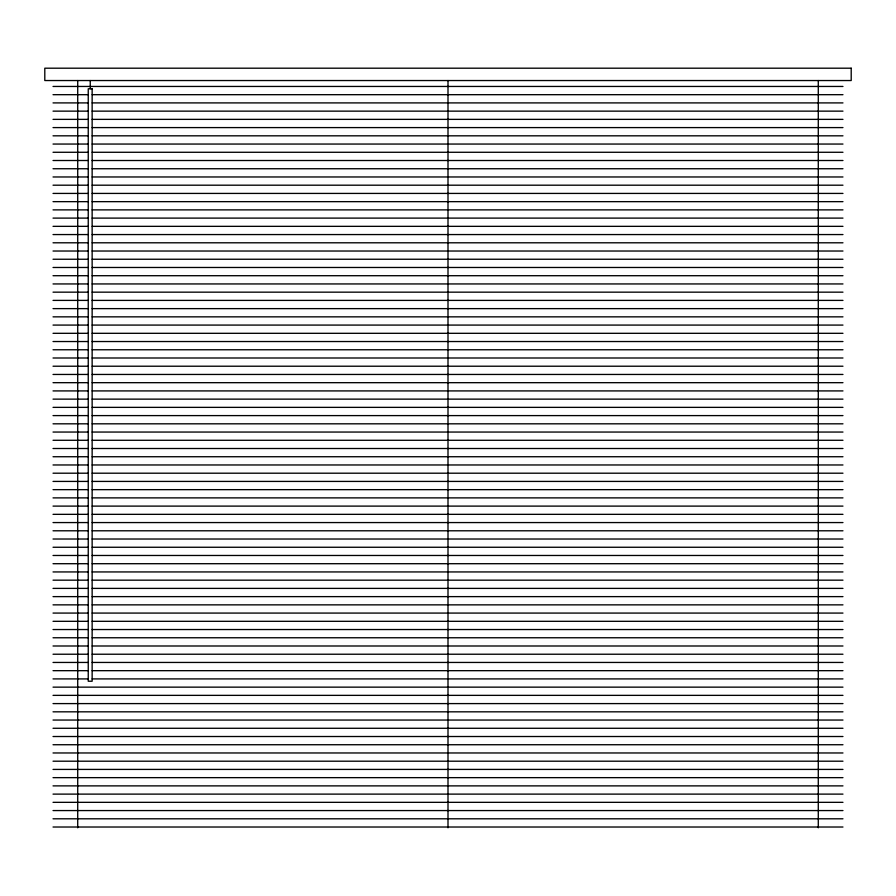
<?xml version="1.0" encoding="UTF-8"?>
<svg xmlns="http://www.w3.org/2000/svg" width="896" height="896" viewBox="0 0 896 896"><rect width="100%" height="100%" fill="white"/><g stroke="black" fill="none" stroke-linecap="round" stroke-linejoin="round"><path stroke-width="1.34" d="M53.032 86.453L842.968 86.453M53.032 94.685L87.987 94.685M92.176 94.685L842.968 94.685M53.032 102.906L87.987 102.906M92.176 102.906L842.968 102.906M53.032 111.138L87.987 111.138M92.176 111.138L842.968 111.138M53.032 119.37L87.987 119.37M92.176 119.37L842.968 119.37M53.032 127.59L87.987 127.59M92.176 127.59L842.968 127.59M53.032 135.822L87.987 135.822M92.176 135.822L842.968 135.822M53.032 144.054L87.987 144.054M92.176 144.054L842.968 144.054M53.032 152.275L87.987 152.275M92.176 152.275L842.968 152.275M53.032 160.507L87.987 160.507M92.176 160.507L842.968 160.507M53.032 168.739L87.987 168.739M92.176 168.739L842.968 168.739M53.032 176.971L87.987 176.971M92.176 176.971L842.968 176.971M53.032 185.192L87.987 185.192M92.176 185.192L842.968 185.192M53.032 193.424L87.987 193.424M92.176 193.424L842.968 193.424M53.032 201.656L87.987 201.656M92.176 201.656L842.968 201.656M53.032 209.877L87.987 209.877M92.176 209.877L842.968 209.877M53.032 218.109L87.987 218.109M92.176 218.109L842.968 218.109M53.032 226.341L87.987 226.341M92.176 226.341L842.968 226.341M53.032 234.562L87.987 234.562M92.176 234.562L842.968 234.562M53.032 242.794L87.987 242.794M92.176 242.794L842.968 242.794M53.032 251.026L87.987 251.026M92.176 251.026L842.968 251.026M53.032 259.246L87.987 259.246M92.176 259.246L842.968 259.246M53.032 267.478L87.987 267.478M92.176 267.478L842.968 267.478M53.032 275.71L87.987 275.71M92.176 275.71L842.968 275.71M53.032 283.942L87.987 283.942M92.176 283.942L842.968 283.942M53.032 292.163L87.987 292.163M92.176 292.163L842.968 292.163M53.032 300.395L87.987 300.395M92.176 300.395L842.968 300.395M53.032 308.627L87.987 308.627M92.176 308.627L842.968 308.627M53.032 316.848L87.987 316.848M92.176 316.848L842.968 316.848M53.032 325.08L87.987 325.08M92.176 325.08L842.968 325.08M53.032 333.312L87.987 333.312M92.176 333.312L842.968 333.312M53.032 341.533L87.987 341.533M92.176 341.533L842.968 341.533M53.032 349.765L87.987 349.765M92.176 349.765L842.968 349.765M53.032 357.997L87.987 357.997M92.176 357.997L842.968 357.997M53.032 366.218L87.987 366.218M92.176 366.218L842.968 366.218M53.032 374.45L87.987 374.45M92.176 374.45L842.968 374.45M53.032 382.682L87.987 382.682M92.176 382.682L842.968 382.682M53.032 390.914L87.987 390.914M92.176 390.914L842.968 390.914M53.032 399.134L87.987 399.134M92.176 399.134L842.968 399.134M53.032 407.366L87.987 407.366M92.176 407.366L842.968 407.366M53.032 415.598L87.987 415.598M92.176 415.598L842.968 415.598M53.032 423.819L87.987 423.819M92.176 423.819L842.968 423.819M53.032 432.051L87.987 432.051M92.176 432.051L842.968 432.051M53.032 440.283L87.987 440.283M92.176 440.283L842.968 440.283M53.032 448.504L87.987 448.504M92.176 448.504L842.968 448.504M53.032 456.736L87.987 456.736M92.176 456.736L842.968 456.736M53.032 464.968L87.987 464.968M92.176 464.968L842.968 464.968M53.032 473.2L87.987 473.2M92.176 473.2L842.968 473.2M53.032 481.421L87.987 481.421M92.176 481.421L842.968 481.421M53.032 489.653L87.987 489.653M92.176 489.653L842.968 489.653M53.032 497.885L87.987 497.885M92.176 497.885L842.968 497.885M53.032 506.106L87.987 506.106M92.176 506.106L842.968 506.106M53.032 514.338L87.987 514.338M92.176 514.338L842.968 514.338M53.032 522.57L87.987 522.57M92.176 522.57L842.968 522.57M53.032 530.79L87.987 530.79M92.176 530.79L842.968 530.79M53.032 539.022L87.987 539.022M92.176 539.022L842.968 539.022M53.032 547.254L87.987 547.254M92.176 547.254L842.968 547.254M53.032 555.475L87.987 555.475M92.176 555.475L842.968 555.475M53.032 563.707L87.987 563.707M92.176 563.707L842.968 563.707M53.032 571.939L87.987 571.939M92.176 571.939L842.968 571.939M53.032 580.171L87.987 580.171M92.176 580.171L842.968 580.171M53.032 588.392L87.987 588.392M92.176 588.392L842.968 588.392M53.032 596.624L87.987 596.624M92.176 596.624L842.968 596.624M53.032 604.856L87.987 604.856M92.176 604.856L842.968 604.856M53.032 613.077L87.987 613.077M92.176 613.077L842.968 613.077M53.032 621.309L87.987 621.309M92.176 621.309L842.968 621.309M53.032 629.541L87.987 629.541M92.176 629.541L842.968 629.541M53.032 637.762L87.987 637.762M92.176 637.762L842.968 637.762M53.032 645.994L87.987 645.994M92.176 645.994L842.968 645.994M53.032 654.226L87.987 654.226M92.176 654.226L842.968 654.226M53.032 662.446L87.987 662.446M92.176 662.446L842.968 662.446M53.032 670.678L87.987 670.678M92.176 670.678L842.968 670.678M53.032 678.91L87.987 678.91M92.176 678.91L842.968 678.91M53.032 687.142L842.968 687.142M53.032 695.363L842.968 695.363M53.032 703.595L842.968 703.595M53.032 711.827L842.968 711.827M53.032 720.048L842.968 720.048M53.032 728.28L842.968 728.28M53.032 736.512L842.968 736.512M53.032 744.733L842.968 744.733M53.032 752.965L842.968 752.965M53.032 761.197L842.968 761.197M53.032 769.418L842.968 769.418M53.032 777.65L842.968 777.65M53.032 785.882L842.968 785.882M53.032 794.114L842.968 794.114M53.032 802.334L842.968 802.334M53.032 810.566L842.968 810.566M53.032 818.798L842.968 818.798M53.032 827.019L842.968 827.019M818.283 80.539L818.283 827.803M448 80.539L448 827.803M90.25 80.539L90.25 88.771M77.717 80.539L77.717 827.803M851.2 68.197L44.8 68.197L44.8 80.539L851.2 80.539L851.2 68.197M92.142 88.771L88.245 88.771L88.245 681.229L92.142 681.229L92.142 88.771"/></g></svg>
